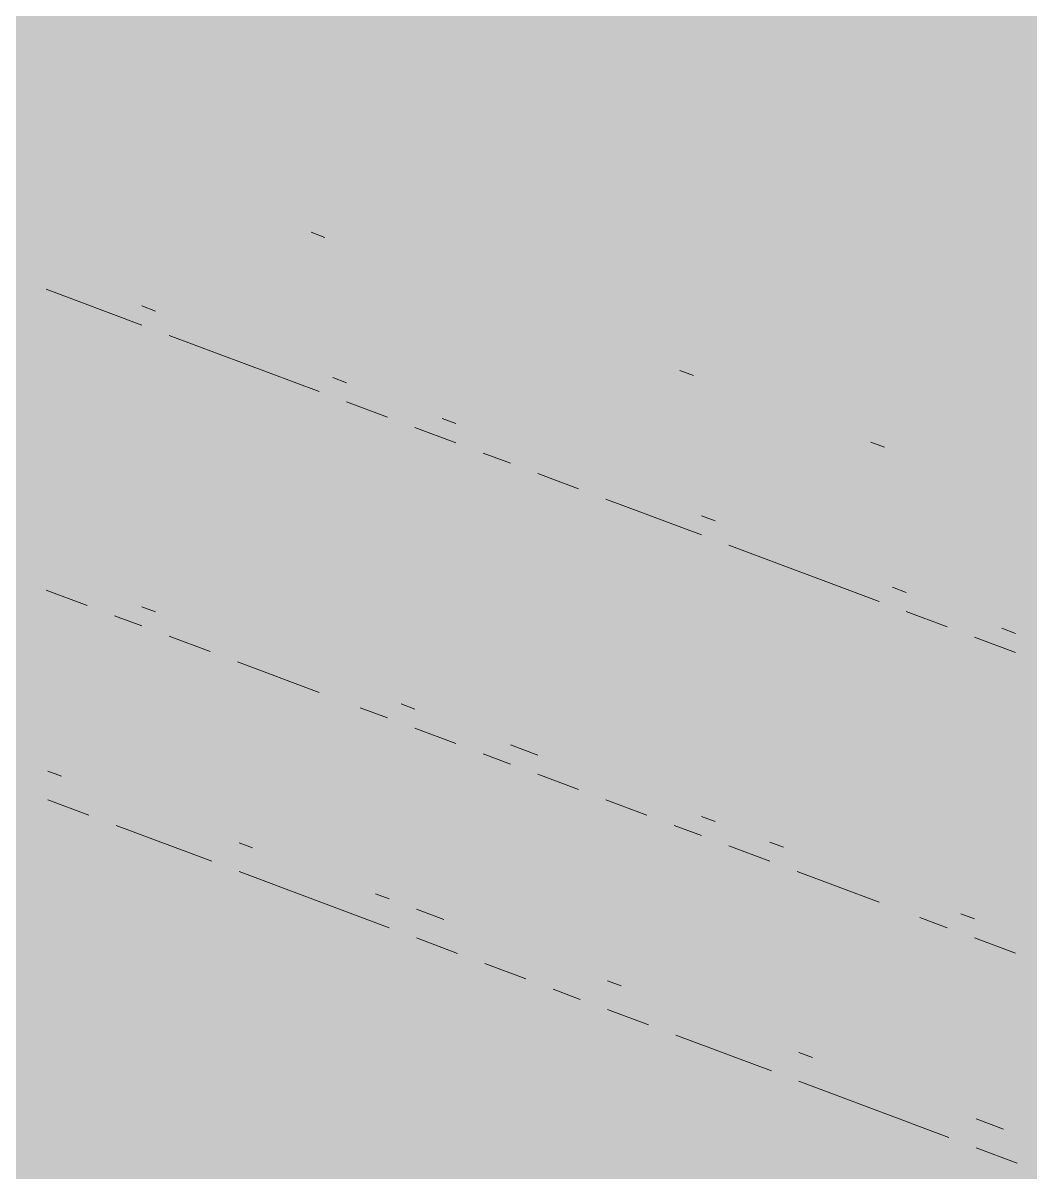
# Paper-space layout '03 3D Building and Roof' of a CAD drawing. Header units: millimetres. Extents: x 5 to 415, y 5 to 292.
# Drawn here: x 193.81 to 198.4, y 101.19 to 106.43 of the extents above; entities that cross this region are included whole.
import ezdxf

# ---------------------------------------------------------------- set-up
doc = ezdxf.new("R2010")
doc.units = ezdxf.units.MM
doc.layers.add('EXISTING', color=7, linetype='Continuous')
doc.layers.add('IMAGES', color=7, linetype='Continuous')

# ---------------------------------------------------------------- blocks, each defined once
blk = doc.blocks.new('SHEET_03')
at = {"layer": 'EXISTING', "color": 250, "lineweight": 9}
for p, q in [((195.1863, 105.4495), (195.1241, 105.4728)), ((194.3531, 105.0499), (193.9178, 105.213)), ((194.3531, 105.1373), (194.4152, 105.114)), ((195.1614, 104.7471), (194.4774, 105.0033)), ((196.8651, 104.8206), (196.8029, 104.8439)), ((195.2236, 104.8112), (195.2857, 104.7879)), ((195.4723, 104.6307), (195.2857, 104.7005)), ((195.7832, 104.5142), (195.5966, 104.5841)), ((195.721, 104.6249), (195.7832, 104.6016)), ((197.7356, 104.4945), (197.6734, 104.5178)), ((196.0319, 104.421), (195.9075, 104.4676)), ((196.3428, 104.3046), (196.1562, 104.3744)), ((196.9024, 104.0949), (196.4671, 104.258)), ((196.9024, 104.1823), (196.9645, 104.1591)), ((197.7107, 103.7921), (197.0267, 104.0484)), ((197.7728, 103.8563), (197.835, 103.833)), ((194.1044, 103.7737), (193.9178, 103.8436)), ((194.3531, 103.768), (194.4152, 103.7447)), ((198.0216, 103.6757), (197.835, 103.7456)), ((194.3531, 103.6806), (194.2287, 103.7271)), ((198.2703, 103.6699), (198.3324, 103.6466)), ((194.664, 103.5641), (194.4774, 103.634)), ((198.3324, 103.5592), (198.1459, 103.6291)), ((195.1614, 103.3778), (194.7883, 103.5175)), ((195.5344, 103.3254), (195.5966, 103.3021)), ((195.4723, 103.2613), (195.3479, 103.3079)), ((195.7832, 103.1448), (195.5966, 103.2147)), ((196.0319, 103.1391), (196.1562, 103.0925)), ((196.0319, 103.0517), (195.9075, 103.0983)), ((193.9254, 103.0197), (193.9876, 102.9964)), ((196.3428, 102.9352), (196.1562, 103.0051)), ((194.1119, 102.8187), (193.9254, 102.8886)), ((196.6536, 102.8188), (196.4671, 102.8886)), ((196.9024, 102.813), (196.9645, 102.7897)), ((194.6715, 102.6091), (194.2363, 102.7721)), ((196.9024, 102.7256), (196.778, 102.7722)), ((197.2132, 102.6965), (197.2754, 102.6732)), ((194.7959, 102.6936), (194.8581, 102.6703)), ((197.2132, 102.6091), (197.0267, 102.679)), ((195.4798, 102.3063), (194.7959, 102.5625)), ((197.7107, 102.4228), (197.3376, 102.5625)), ((195.4177, 102.4607), (195.4798, 102.4374)), ((195.6042, 102.3908), (195.7285, 102.3442)), ((198.0216, 102.3063), (197.8972, 102.3529)), ((198.0837, 102.3704), (198.1459, 102.3471)), ((195.7907, 102.1898), (195.6042, 102.2597)), ((198.3324, 102.1899), (198.1459, 102.2597)), ((196.1016, 102.0733), (195.9151, 102.1432)), ((196.3503, 101.9802), (196.226, 102.0268)), ((196.4747, 102.0647), (196.5369, 102.0414)), ((196.6612, 101.8637), (196.4747, 101.9336)), ((197.2208, 101.6541), (196.7856, 101.8171)), ((197.3452, 101.7386), (197.4073, 101.7153)), ((198.0291, 101.3513), (197.3452, 101.6075)), ((198.1535, 101.4358), (198.2778, 101.3892)), ((198.34, 101.2348), (198.1535, 101.3047))]:
    blk.add_line(p, q, dxfattribs=at)
at = {"layer": 'IMAGES', "color": 7}
for points in [[(193.5148, 106.3429), (198.6557, 106.3429), (193.5148, 106.5143), (198.6557, 106.5143)], [(193.5148, 106.1714), (194.0289, 106.1714), (193.5148, 106.3429), (194.0289, 106.3429)], [(194.0289, 106.1714), (199.1698, 106.1714), (194.0289, 106.3429), (199.1698, 106.3429)], [(193.6861, 106), (193.8575, 106), (193.6861, 106.1714), (193.8575, 106.1714)], [(193.8575, 106), (194.0289, 106), (193.8575, 106.1714), (194.0289, 106.1714)], [(194.0289, 106), (194.2002, 106), (194.0289, 106.1714), (194.2002, 106.1714)], [(194.2002, 106), (194.3716, 106), (194.2002, 106.1714), (194.3716, 106.1714)], [(194.3716, 106), (199.5125, 106), (194.3716, 106.1714), (199.5125, 106.1714)], [(193.6861, 105.8286), (193.8575, 105.8286), (193.6861, 106), (193.8575, 106)], [(193.8575, 105.8286), (194.0289, 105.8286), (193.8575, 106), (194.0289, 106)], [(194.0289, 105.8286), (194.2002, 105.8286), (194.0289, 106), (194.2002, 106)], [(194.2002, 105.8286), (194.3716, 105.8286), (194.2002, 106), (194.3716, 106)], [(194.3716, 105.8286), (194.543, 105.8286), (194.3716, 106), (194.543, 106)], [(194.543, 105.8286), (194.8857, 105.8286), (194.543, 106), (194.8857, 106)], [(194.8857, 105.8286), (200.0266, 105.8286), (194.8857, 106), (200.0266, 106)], [(193.6861, 105.6571), (194.0289, 105.6571), (193.6861, 105.8286), (194.0289, 105.8286)], [(194.0289, 105.6571), (194.2002, 105.6571), (194.0289, 105.8286), (194.2002, 105.8286)], [(194.2002, 105.6571), (194.3716, 105.6571), (194.2002, 105.8286), (194.3716, 105.8286)], [(194.3716, 105.6571), (194.7143, 105.6571), (194.3716, 105.8286), (194.7143, 105.8286)], [(194.7143, 105.6571), (194.8857, 105.6571), (194.7143, 105.8286), (194.8857, 105.8286)], [(194.8857, 105.6571), (195.2284, 105.6571), (194.8857, 105.8286), (195.2284, 105.8286)], [(195.2284, 105.6571), (200.5407, 105.6571), (195.2284, 105.8286), (200.5407, 105.8286)], [(193.5148, 105.4857), (194.2002, 105.4857), (193.5148, 105.6571), (194.2002, 105.6571)], [(194.2002, 105.4857), (194.543, 105.4857), (194.2002, 105.6571), (194.543, 105.6571)], [(194.543, 105.4857), (194.7143, 105.4857), (194.543, 105.6571), (194.7143, 105.6571)], [(194.7143, 105.4857), (194.8857, 105.4857), (194.7143, 105.6571), (194.8857, 105.6571)], [(194.8857, 105.4857), (195.0571, 105.4857), (194.8857, 105.6571), (195.0571, 105.6571)], [(195.0571, 105.4857), (195.3998, 105.4857), (195.0571, 105.6571), (195.3998, 105.6571)], [(195.3998, 105.4857), (195.5711, 105.4857), (195.3998, 105.6571), (195.5711, 105.6571)], [(195.5711, 105.4857), (195.7425, 105.4857), (195.5711, 105.6571), (195.7425, 105.6571)], [(195.7425, 105.4857), (200.8834, 105.4857), (195.7425, 105.6571), (200.8834, 105.6571)], [(193.6861, 105.3143), (194.3716, 105.3143), (193.6861, 105.4857), (194.3716, 105.4857)], [(194.3716, 105.1429), (194.543, 105.1429), (194.3716, 105.4857), (194.543, 105.4857)], [(194.543, 105.3143), (194.7143, 105.3143), (194.543, 105.4857), (194.7143, 105.4857)], [(194.7143, 105.3143), (194.8857, 105.3143), (194.7143, 105.4857), (194.8857, 105.4857)], [(194.8857, 105.3143), (195.0571, 105.3143), (194.8857, 105.4857), (195.0571, 105.4857)], [(195.0571, 105.3143), (195.2284, 105.3143), (195.0571, 105.4857), (195.2284, 105.4857)], [(195.2284, 105.3143), (195.3998, 105.3143), (195.2284, 105.4857), (195.3998, 105.4857)], [(195.3998, 105.3143), (195.5711, 105.3143), (195.3998, 105.4857), (195.5711, 105.4857)], [(195.5711, 104.9714), (195.7425, 104.9714), (195.5711, 105.4857), (195.7425, 105.4857)], [(195.7425, 105.3143), (196.2566, 105.3143), (195.7425, 105.4857), (196.2566, 105.4857)], [(196.2566, 105.3143), (201.3975, 105.3143), (196.2566, 105.4857), (201.3975, 105.4857)], [(193.5148, 105.1429), (194.0289, 105.1429), (193.5148, 105.3143), (194.0289, 105.3143)], [(194.0289, 105.1429), (194.2002, 105.1429), (194.0289, 105.3143), (194.2002, 105.3143)], [(194.2002, 105.1429), (194.3716, 105.1429), (194.2002, 105.3143), (194.3716, 105.3143)], [(194.543, 105.1429), (194.7143, 105.1429), (194.543, 105.3143), (194.7143, 105.3143)], [(194.7143, 105.1429), (195.0571, 105.1429), (194.7143, 105.3143), (195.0571, 105.3143)], [(195.0571, 105.1429), (195.3998, 105.1429), (195.0571, 105.3143), (195.3998, 105.3143)], [(195.3998, 105.1429), (195.5711, 105.1429), (195.3998, 105.3143), (195.5711, 105.3143)], [(195.7425, 105.1429), (195.9139, 105.1429), (195.7425, 105.3143), (195.9139, 105.3143)], [(195.9139, 105.1429), (196.0852, 105.1429), (195.9139, 105.3143), (196.0852, 105.3143)], [(196.0852, 105.1429), (196.2566, 105.1429), (196.0852, 105.3143), (196.2566, 105.3143)], [(196.2566, 105.1429), (196.428, 105.1429), (196.2566, 105.3143), (196.428, 105.3143)], [(196.428, 105.1429), (196.5993, 105.1429), (196.428, 105.3143), (196.5993, 105.3143)], [(196.5993, 105.1429), (196.7707, 105.1429), (196.5993, 105.3143), (196.7707, 105.3143)], [(196.7707, 105.1429), (201.9116, 105.1429), (196.7707, 105.3143), (201.9116, 105.3143)], [(193.6861, 104.9714), (193.8575, 104.9714), (193.6861, 105.1429), (193.8575, 105.1429)], [(193.8575, 104.9714), (194.0289, 104.9714), (193.8575, 105.1429), (194.0289, 105.1429)], [(194.0289, 104.9714), (194.2002, 104.9714), (194.0289, 105.1429), (194.2002, 105.1429)], [(194.2002, 104.9714), (194.3716, 104.9714), (194.2002, 105.1429), (194.3716, 105.1429)], [(194.3716, 104.9714), (194.7143, 104.9714), (194.3716, 105.1429), (194.7143, 105.1429)], [(194.7143, 104.9714), (194.8857, 104.9714), (194.7143, 105.1429), (194.8857, 105.1429)], [(194.8857, 104.9714), (195.0571, 104.9714), (194.8857, 105.1429), (195.0571, 105.1429)], [(195.0571, 104.9714), (195.5711, 104.9714), (195.0571, 105.1429), (195.5711, 105.1429)], [(195.7425, 104.9714), (195.9139, 104.9714), (195.7425, 105.1429), (195.9139, 105.1429)], [(195.9139, 104.9714), (196.0852, 104.9714), (195.9139, 105.1429), (196.0852, 105.1429)], [(196.0852, 104.9714), (196.2566, 104.9714), (196.0852, 105.1429), (196.2566, 105.1429)], [(196.2566, 104.9714), (196.428, 104.9714), (196.2566, 105.1429), (196.428, 105.1429)], [(196.428, 104.9714), (196.7707, 104.9714), (196.428, 105.1429), (196.7707, 105.1429)], [(196.7707, 104.9714), (197.1134, 104.9714), (196.7707, 105.1429), (197.1134, 105.1429)], [(197.1134, 104.9714), (202.2543, 104.9714), (197.1134, 105.1429), (202.2543, 105.1429)], [(192.4866, 104.8), (193.8575, 104.8), (192.4866, 104.9714), (193.8575, 104.9714)], [(193.8575, 104.8), (194.2002, 104.8), (193.8575, 104.9714), (194.2002, 104.9714)], [(194.2002, 104.8), (194.3716, 104.8), (194.2002, 104.9714), (194.3716, 104.9714)], [(194.3716, 104.8), (194.543, 104.8), (194.3716, 104.9714), (194.543, 104.9714)], [(194.543, 104.8), (194.7143, 104.8), (194.543, 104.9714), (194.7143, 104.9714)], [(194.7143, 104.8), (195.0571, 104.8), (194.7143, 104.9714), (195.0571, 104.9714)], [(195.0571, 104.8), (195.2284, 104.8), (195.0571, 104.9714), (195.2284, 104.9714)], [(195.2284, 104.8), (195.3998, 104.8), (195.2284, 104.9714), (195.3998, 104.9714)], [(195.3998, 104.8), (196.2566, 104.8), (195.3998, 104.9714), (196.2566, 104.9714)], [(196.2566, 104.8), (196.428, 104.8), (196.2566, 104.9714), (196.428, 104.9714)], [(196.428, 104.8), (196.5993, 104.8), (196.428, 104.9714), (196.5993, 104.9714)], [(196.5993, 104.8), (196.7707, 104.8), (196.5993, 104.9714), (196.7707, 104.9714)], [(196.7707, 104.6286), (196.942, 104.6286), (196.7707, 104.9714), (196.942, 104.9714)], [(196.942, 104.6286), (197.1134, 104.6286), (196.942, 104.9714), (197.1134, 104.9714)], [(197.1134, 104.8), (197.2848, 104.8), (197.1134, 104.9714), (197.2848, 104.9714)], [(197.2848, 104.8), (202.7684, 104.8), (197.2848, 104.9714), (202.7684, 104.9714)], [(192.8293, 104.6286), (194.2002, 104.6286), (192.8293, 104.8), (194.2002, 104.8)], [(194.2002, 104.6286), (194.543, 104.6286), (194.2002, 104.8), (194.543, 104.8)], [(194.543, 104.6286), (194.7143, 104.6286), (194.543, 104.8), (194.7143, 104.8)], [(194.7143, 104.6286), (194.8857, 104.6286), (194.7143, 104.8), (194.8857, 104.8)], [(194.8857, 104.6286), (195.0571, 104.6286), (194.8857, 104.8), (195.0571, 104.8)], [(195.0571, 104.6286), (195.2284, 104.6286), (195.0571, 104.8), (195.2284, 104.8)], [(195.2284, 104.6286), (195.3998, 104.6286), (195.2284, 104.8), (195.3998, 104.8)], [(195.3998, 104.6286), (195.5711, 104.6286), (195.3998, 104.8), (195.5711, 104.8)], [(195.5711, 104.6286), (195.9139, 104.6286), (195.5711, 104.8), (195.9139, 104.8)], [(195.9139, 104.6286), (196.0852, 104.6286), (195.9139, 104.8), (196.0852, 104.8)], [(196.0852, 104.6286), (196.5993, 104.6286), (196.0852, 104.8), (196.5993, 104.8)], [(196.5993, 104.6286), (196.7707, 104.6286), (196.5993, 104.8), (196.7707, 104.8)], [(197.1134, 104.6286), (197.2848, 104.6286), (197.1134, 104.8), (197.2848, 104.8)], [(197.2848, 104.6286), (197.4561, 104.6286), (197.2848, 104.8), (197.4561, 104.8)], [(197.4561, 104.4571), (197.6275, 104.4571), (197.4561, 104.8), (197.6275, 104.8)], [(197.6275, 104.6286), (197.7989, 104.6286), (197.6275, 104.8), (197.7989, 104.8)], [(197.7989, 104.6286), (197.9702, 104.6286), (197.7989, 104.8), (197.9702, 104.8)], [(197.9702, 104.6286), (203.1111, 104.6286), (197.9702, 104.8), (203.1111, 104.8)], [(193.3434, 104.4571), (194.7143, 104.4571), (193.3434, 104.6286), (194.7143, 104.6286)], [(194.7143, 104.4571), (195.0571, 104.4571), (194.7143, 104.6286), (195.0571, 104.6286)], [(195.0571, 104.4571), (195.2284, 104.4571), (195.0571, 104.6286), (195.2284, 104.6286)], [(195.2284, 104.4571), (195.5711, 104.4571), (195.2284, 104.6286), (195.5711, 104.6286)], [(195.5711, 104.4571), (195.9139, 104.4571), (195.5711, 104.6286), (195.9139, 104.6286)], [(195.9139, 104.4571), (196.0852, 104.4571), (195.9139, 104.6286), (196.0852, 104.6286)], [(196.0852, 104.4571), (196.2566, 104.4571), (196.0852, 104.6286), (196.2566, 104.6286)], [(196.2566, 104.4571), (196.428, 104.4571), (196.2566, 104.6286), (196.428, 104.6286)], [(196.428, 104.4571), (196.5993, 104.4571), (196.428, 104.6286), (196.5993, 104.6286)], [(196.5993, 104.4571), (196.7707, 104.4571), (196.5993, 104.6286), (196.7707, 104.6286)], [(196.7707, 104.4571), (196.942, 104.4571), (196.7707, 104.6286), (196.942, 104.6286)], [(196.942, 104.4571), (197.4561, 104.4571), (196.942, 104.6286), (197.4561, 104.6286)], [(197.6275, 104.4571), (197.7989, 104.4571), (197.6275, 104.6286), (197.7989, 104.6286)], [(197.7989, 104.2857), (197.9702, 104.2857), (197.7989, 104.6286), (197.9702, 104.6286)], [(197.9702, 104.4571), (198.1416, 104.4571), (197.9702, 104.6286), (198.1416, 104.6286)], [(198.1416, 104.4571), (198.313, 104.4571), (198.1416, 104.6286), (198.313, 104.6286)], [(198.313, 104.4571), (198.4843, 104.4571), (198.313, 104.6286), (198.4843, 104.6286)], [(193.6861, 104.2857), (193.8575, 104.2857), (193.6861, 104.4571), (193.8575, 104.4571)], [(193.8575, 104.2857), (195.2284, 104.2857), (193.8575, 104.4571), (195.2284, 104.4571)], [(195.2284, 104.2857), (195.5711, 104.2857), (195.2284, 104.4571), (195.5711, 104.4571)], [(195.5711, 104.2857), (195.7425, 104.2857), (195.5711, 104.4571), (195.7425, 104.4571)], [(195.7425, 104.2857), (195.9139, 104.2857), (195.7425, 104.4571), (195.9139, 104.4571)], [(195.9139, 104.2857), (196.0852, 104.2857), (195.9139, 104.4571), (196.0852, 104.4571)], [(196.0852, 104.2857), (196.2566, 104.2857), (196.0852, 104.4571), (196.2566, 104.4571)], [(196.2566, 104.2857), (196.428, 104.2857), (196.2566, 104.4571), (196.428, 104.4571)], [(196.428, 104.2857), (196.5993, 104.2857), (196.428, 104.4571), (196.5993, 104.4571)], [(196.5993, 104.2857), (196.942, 104.2857), (196.5993, 104.4571), (196.942, 104.4571)], [(196.942, 104.2857), (197.1134, 104.2857), (196.942, 104.4571), (197.1134, 104.4571)], [(197.1134, 104.2857), (197.6275, 104.2857), (197.1134, 104.4571), (197.6275, 104.4571)], [(197.6275, 104.2857), (197.7989, 104.2857), (197.6275, 104.4571), (197.7989, 104.4571)], [(197.9702, 104.2857), (198.1416, 104.2857), (197.9702, 104.4571), (198.1416, 104.4571)], [(198.1416, 104.2857), (198.313, 104.2857), (198.1416, 104.4571), (198.313, 104.4571)], [(198.313, 104.2857), (198.4843, 104.2857), (198.313, 104.4571), (198.4843, 104.4571)], [(193.6861, 104.1143), (193.8575, 104.1143), (193.6861, 104.2857), (193.8575, 104.2857)], [(193.8575, 104.1143), (194.2002, 104.1143), (193.8575, 104.2857), (194.2002, 104.2857)], [(194.2002, 104.1143), (195.5711, 104.1143), (194.2002, 104.2857), (195.5711, 104.2857)], [(195.5711, 104.1143), (195.9139, 104.1143), (195.5711, 104.2857), (195.9139, 104.2857)], [(195.9139, 104.1143), (196.0852, 104.1143), (195.9139, 104.2857), (196.0852, 104.2857)], [(196.0852, 104.1143), (196.2566, 104.1143), (196.0852, 104.2857), (196.2566, 104.2857)], [(196.2566, 104.1143), (196.428, 104.1143), (196.2566, 104.2857), (196.428, 104.2857)], [(196.428, 104.1143), (196.5993, 104.1143), (196.428, 104.2857), (196.5993, 104.2857)], [(196.5993, 104.1143), (196.942, 104.1143), (196.5993, 104.2857), (196.942, 104.2857)], [(196.942, 104.1143), (197.1134, 104.1143), (196.942, 104.2857), (197.1134, 104.2857)], [(197.1134, 104.1143), (197.2848, 104.1143), (197.1134, 104.2857), (197.2848, 104.2857)], [(197.2848, 104.1143), (197.6275, 104.1143), (197.2848, 104.2857), (197.6275, 104.2857)], [(197.6275, 104.1143), (197.7989, 104.1143), (197.6275, 104.2857), (197.7989, 104.2857)], [(197.7989, 104.1143), (198.313, 104.1143), (197.7989, 104.2857), (198.313, 104.2857)], [(198.313, 104.1143), (198.4843, 104.1143), (198.313, 104.2857), (198.4843, 104.2857)], [(193.6861, 103.9429), (194.2002, 103.9429), (193.6861, 104.1143), (194.2002, 104.1143)], [(194.2002, 103.9429), (194.3716, 103.9429), (194.2002, 104.1143), (194.3716, 104.1143)], [(194.3716, 103.9429), (194.543, 103.9429), (194.3716, 104.1143), (194.543, 104.1143)], [(194.543, 103.9429), (194.7143, 103.9429), (194.543, 104.1143), (194.7143, 104.1143)], [(194.7143, 103.9429), (196.0852, 103.9429), (194.7143, 104.1143), (196.0852, 104.1143)], [(196.0852, 103.9429), (196.428, 103.9429), (196.0852, 104.1143), (196.428, 104.1143)], [(196.428, 103.9429), (196.5993, 103.9429), (196.428, 104.1143), (196.5993, 104.1143)], [(196.5993, 103.9429), (196.7707, 103.9429), (196.5993, 104.1143), (196.7707, 104.1143)], [(196.7707, 103.9429), (197.1134, 103.9429), (196.7707, 104.1143), (197.1134, 104.1143)], [(197.1134, 103.9429), (197.2848, 103.9429), (197.1134, 104.1143), (197.2848, 104.1143)], [(197.2848, 103.9429), (197.4561, 103.9429), (197.2848, 104.1143), (197.4561, 104.1143)], [(197.4561, 103.9429), (197.9702, 103.9429), (197.4561, 104.1143), (197.9702, 104.1143)], [(197.9702, 103.9429), (198.313, 103.9429), (197.9702, 104.1143), (198.313, 104.1143)], [(198.313, 103.9429), (198.4843, 103.9429), (198.313, 104.1143), (198.4843, 104.1143)], [(193.6861, 103.7714), (194.0289, 103.7714), (193.6861, 103.9429), (194.0289, 103.9429)], [(194.0289, 103.7714), (194.2002, 103.7714), (194.0289, 103.9429), (194.2002, 103.9429)], [(194.2002, 103.7714), (194.3716, 103.7714), (194.2002, 103.9429), (194.3716, 103.9429)], [(194.3716, 103.7714), (194.543, 103.7714), (194.3716, 103.9429), (194.543, 103.9429)], [(194.543, 103.7714), (194.7143, 103.7714), (194.543, 103.9429), (194.7143, 103.9429)], [(194.7143, 103.7714), (195.0571, 103.7714), (194.7143, 103.9429), (195.0571, 103.9429)], [(195.0571, 103.7714), (196.428, 103.7714), (195.0571, 103.9429), (196.428, 103.9429)], [(196.428, 103.7714), (196.7707, 103.7714), (196.428, 103.9429), (196.7707, 103.9429)], [(196.7707, 103.7714), (196.942, 103.7714), (196.7707, 103.9429), (196.942, 103.9429)], [(196.942, 103.7714), (197.1134, 103.7714), (196.942, 103.9429), (197.1134, 103.9429)], [(197.1134, 103.7714), (197.2848, 103.7714), (197.1134, 103.9429), (197.2848, 103.9429)], [(197.2848, 103.7714), (197.6275, 103.7714), (197.2848, 103.9429), (197.6275, 103.9429)], [(197.6275, 103.7714), (197.9702, 103.7714), (197.6275, 103.9429), (197.9702, 103.9429)], [(197.9702, 103.7714), (198.1416, 103.7714), (197.9702, 103.9429), (198.1416, 103.9429)], [(198.1416, 103.7714), (198.313, 103.7714), (198.1416, 103.9429), (198.313, 103.9429)], [(198.313, 103.7714), (198.4843, 103.7714), (198.313, 103.9429), (198.4843, 103.9429)], [(193.6861, 103.6), (193.8575, 103.6), (193.6861, 103.7714), (193.8575, 103.7714)], [(193.8575, 103.6), (194.2002, 103.6), (193.8575, 103.7714), (194.2002, 103.7714)], [(194.2002, 103.6), (194.3716, 103.6), (194.2002, 103.7714), (194.3716, 103.7714)], [(194.3716, 103.6), (194.7143, 103.6), (194.3716, 103.7714), (194.7143, 103.7714)], [(194.7143, 103.6), (194.8857, 103.6), (194.7143, 103.7714), (194.8857, 103.7714)], [(194.8857, 103.6), (195.5711, 103.6), (194.8857, 103.7714), (195.5711, 103.7714)], [(195.5711, 103.6), (196.942, 103.6), (195.5711, 103.7714), (196.942, 103.7714)], [(196.942, 103.6), (197.1134, 103.6), (196.942, 103.7714), (197.1134, 103.7714)], [(197.1134, 103.6), (197.2848, 103.6), (197.1134, 103.7714), (197.2848, 103.7714)], [(197.2848, 103.6), (197.4561, 103.6), (197.2848, 103.7714), (197.4561, 103.7714)], [(197.4561, 103.6), (197.6275, 103.6), (197.4561, 103.7714), (197.6275, 103.7714)], [(197.6275, 103.6), (197.7989, 103.6), (197.6275, 103.7714), (197.7989, 103.7714)], [(197.7989, 103.6), (197.9702, 103.6), (197.7989, 103.7714), (197.9702, 103.7714)], [(197.9702, 103.6), (198.313, 103.6), (197.9702, 103.7714), (198.313, 103.7714)], [(198.313, 103.6), (198.4843, 103.6), (198.313, 103.7714), (198.4843, 103.7714)], [(193.6861, 103.2571), (193.8575, 103.2571), (193.6861, 103.6), (193.8575, 103.6)], [(193.8575, 103.4286), (194.2002, 103.4286), (193.8575, 103.6), (194.2002, 103.6)], [(194.2002, 103.4286), (194.3716, 103.4286), (194.2002, 103.6), (194.3716, 103.6)], [(194.3716, 103.4286), (194.543, 103.4286), (194.3716, 103.6), (194.543, 103.6)], [(194.543, 103.4286), (194.7143, 103.4286), (194.543, 103.6), (194.7143, 103.6)], [(194.7143, 103.4286), (194.8857, 103.4286), (194.7143, 103.6), (194.8857, 103.6)], [(194.8857, 103.4286), (195.0571, 103.4286), (194.8857, 103.6), (195.0571, 103.6)], [(195.0571, 103.4286), (195.2284, 103.4286), (195.0571, 103.6), (195.2284, 103.6)], [(195.2284, 103.4286), (195.3998, 103.4286), (195.2284, 103.6), (195.3998, 103.6)], [(195.3998, 103.4286), (195.5711, 103.4286), (195.3998, 103.6), (195.5711, 103.6)], [(195.5711, 103.4286), (195.7425, 103.4286), (195.5711, 103.6), (195.7425, 103.6)], [(195.7425, 103.2571), (195.9139, 103.2571), (195.7425, 103.6), (195.9139, 103.6)], [(195.9139, 103.4286), (196.0852, 103.4286), (195.9139, 103.6), (196.0852, 103.6)], [(196.0852, 103.4286), (197.4561, 103.4286), (196.0852, 103.6), (197.4561, 103.6)], [(197.4561, 103.4286), (197.6275, 103.4286), (197.4561, 103.6), (197.6275, 103.6)], [(197.6275, 103.4286), (197.7989, 103.4286), (197.6275, 103.6), (197.7989, 103.6)], [(197.7989, 103.4286), (197.9702, 103.4286), (197.7989, 103.6), (197.9702, 103.6)], [(197.9702, 103.4286), (198.1416, 103.4286), (197.9702, 103.6), (198.1416, 103.6)], [(198.1416, 103.4286), (198.313, 103.4286), (198.1416, 103.6), (198.313, 103.6)], [(198.313, 103.4286), (198.6557, 103.4286), (198.313, 103.6), (198.6557, 103.6)], [(193.8575, 103.2571), (194.0289, 103.2571), (193.8575, 103.4286), (194.0289, 103.4286)], [(194.0289, 103.2571), (194.2002, 103.2571), (194.0289, 103.4286), (194.2002, 103.4286)], [(194.2002, 103.2571), (194.3716, 103.2571), (194.2002, 103.4286), (194.3716, 103.4286)], [(194.3716, 103.2571), (194.7143, 103.2571), (194.3716, 103.4286), (194.7143, 103.4286)], [(194.7143, 103.2571), (194.8857, 103.2571), (194.7143, 103.4286), (194.8857, 103.4286)], [(194.8857, 103.2571), (195.0571, 103.2571), (194.8857, 103.4286), (195.0571, 103.4286)], [(195.0571, 103.2571), (195.3998, 103.2571), (195.0571, 103.4286), (195.3998, 103.4286)], [(195.3998, 103.2571), (195.7425, 103.2571), (195.3998, 103.4286), (195.7425, 103.4286)], [(195.9139, 103.2571), (196.2566, 103.2571), (195.9139, 103.4286), (196.2566, 103.4286)], [(196.2566, 103.2571), (196.428, 103.2571), (196.2566, 103.4286), (196.428, 103.4286)], [(196.428, 103.2571), (197.7989, 103.2571), (196.428, 103.4286), (197.7989, 103.4286)], [(197.7989, 103.2571), (198.1416, 103.2571), (197.7989, 103.4286), (198.1416, 103.4286)], [(198.1416, 103.2571), (198.313, 103.2571), (198.1416, 103.4286), (198.313, 103.4286)], [(198.313, 103.2571), (198.4843, 103.2571), (198.313, 103.4286), (198.4843, 103.4286)], [(193.6861, 103.0857), (193.8575, 103.0857), (193.6861, 103.2571), (193.8575, 103.2571)], [(193.8575, 103.0857), (194.2002, 103.0857), (193.8575, 103.2571), (194.2002, 103.2571)], [(194.2002, 103.0857), (194.543, 103.0857), (194.2002, 103.2571), (194.543, 103.2571)], [(194.543, 103.0857), (194.7143, 103.0857), (194.543, 103.2571), (194.7143, 103.2571)], [(194.7143, 103.0857), (194.8857, 103.0857), (194.7143, 103.2571), (194.8857, 103.2571)], [(194.8857, 103.0857), (195.0571, 103.0857), (194.8857, 103.2571), (195.0571, 103.2571)], [(195.0571, 103.0857), (195.2284, 103.0857), (195.0571, 103.2571), (195.2284, 103.2571)], [(195.2284, 103.0857), (195.3998, 103.0857), (195.2284, 103.2571), (195.3998, 103.2571)], [(195.3998, 103.0857), (195.5711, 103.0857), (195.3998, 103.2571), (195.5711, 103.2571)], [(195.5711, 103.0857), (195.7425, 103.0857), (195.5711, 103.2571), (195.7425, 103.2571)], [(195.7425, 103.0857), (195.9139, 103.0857), (195.7425, 103.2571), (195.9139, 103.2571)], [(195.9139, 103.0857), (196.0852, 103.0857), (195.9139, 103.2571), (196.0852, 103.2571)], [(196.0852, 103.0857), (196.2566, 103.0857), (196.0852, 103.2571), (196.2566, 103.2571)], [(196.2566, 103.0857), (196.428, 103.0857), (196.2566, 103.2571), (196.428, 103.2571)], [(196.428, 103.0857), (196.5993, 103.0857), (196.428, 103.2571), (196.5993, 103.2571)], [(196.5993, 103.0857), (196.942, 103.0857), (196.5993, 103.2571), (196.942, 103.2571)], [(196.942, 103.0857), (198.313, 103.0857), (196.942, 103.2571), (198.313, 103.2571)], [(198.313, 103.0857), (198.4843, 103.0857), (198.313, 103.2571), (198.4843, 103.2571)], [(193.6861, 102.9143), (193.8575, 102.9143), (193.6861, 103.0857), (193.8575, 103.0857)], [(193.8575, 102.9143), (194.0289, 102.9143), (193.8575, 103.0857), (194.0289, 103.0857)], [(194.0289, 102.9143), (194.2002, 102.9143), (194.0289, 103.0857), (194.2002, 103.0857)], [(194.2002, 102.9143), (194.3716, 102.9143), (194.2002, 103.0857), (194.3716, 103.0857)], [(194.3716, 102.9143), (194.543, 102.9143), (194.3716, 103.0857), (194.543, 103.0857)], [(194.543, 102.9143), (195.0571, 102.9143), (194.543, 103.0857), (195.0571, 103.0857)], [(195.0571, 102.9143), (195.2284, 102.9143), (195.0571, 103.0857), (195.2284, 103.0857)], [(195.2284, 102.9143), (195.3998, 102.9143), (195.2284, 103.0857), (195.3998, 103.0857)], [(195.3998, 102.9143), (195.5711, 102.9143), (195.3998, 103.0857), (195.5711, 103.0857)], [(195.5711, 102.9143), (195.7425, 102.9143), (195.5711, 103.0857), (195.7425, 103.0857)], [(195.7425, 102.9143), (195.9139, 102.9143), (195.7425, 103.0857), (195.9139, 103.0857)], [(195.9139, 102.9143), (196.0852, 102.9143), (195.9139, 103.0857), (196.0852, 103.0857)], [(196.0852, 102.9143), (196.2566, 102.9143), (196.0852, 103.0857), (196.2566, 103.0857)], [(196.2566, 102.9143), (196.428, 102.9143), (196.2566, 103.0857), (196.428, 103.0857)], [(196.428, 102.9143), (196.7707, 102.9143), (196.428, 103.0857), (196.7707, 103.0857)], [(196.7707, 102.9143), (196.942, 102.9143), (196.7707, 103.0857), (196.942, 103.0857)], [(196.942, 102.9143), (197.2848, 102.9143), (196.942, 103.0857), (197.2848, 103.0857)], [(197.2848, 102.9143), (197.4561, 102.9143), (197.2848, 103.0857), (197.4561, 103.0857)], [(197.4561, 102.9143), (197.6275, 102.9143), (197.4561, 103.0857), (197.6275, 103.0857)], [(197.6275, 102.9143), (197.9702, 102.9143), (197.6275, 103.0857), (197.9702, 103.0857)], [(197.9702, 102.9143), (198.827, 102.9143), (197.9702, 103.0857), (198.827, 103.0857)], [(193.6861, 102.7429), (193.8575, 102.7429), (193.6861, 102.9143), (193.8575, 102.9143)], [(193.8575, 102.7429), (194.0289, 102.7429), (193.8575, 102.9143), (194.0289, 102.9143)], [(194.0289, 102.5714), (194.2002, 102.5714), (194.0289, 102.9143), (194.2002, 102.9143)], [(194.2002, 102.7429), (194.3716, 102.7429), (194.2002, 102.9143), (194.3716, 102.9143)], [(194.3716, 102.7429), (195.3998, 102.7429), (194.3716, 102.9143), (195.3998, 102.9143)], [(195.3998, 102.7429), (195.5711, 102.7429), (195.3998, 102.9143), (195.5711, 102.9143)], [(195.5711, 102.7429), (195.7425, 102.7429), (195.5711, 102.9143), (195.7425, 102.9143)], [(195.7425, 102.7429), (196.0852, 102.7429), (195.7425, 102.9143), (196.0852, 102.9143)], [(196.0852, 102.7429), (196.2566, 102.7429), (196.0852, 102.9143), (196.2566, 102.9143)], [(196.2566, 102.7429), (196.428, 102.7429), (196.2566, 102.9143), (196.428, 102.9143)], [(196.428, 102.7429), (196.7707, 102.7429), (196.428, 102.9143), (196.7707, 102.9143)], [(196.7707, 102.7429), (196.942, 102.7429), (196.7707, 102.9143), (196.942, 102.9143)], [(196.942, 102.7429), (197.1134, 102.7429), (196.942, 102.9143), (197.1134, 102.9143)], [(197.1134, 102.7429), (197.2848, 102.7429), (197.1134, 102.9143), (197.2848, 102.9143)], [(197.2848, 102.7429), (197.4561, 102.7429), (197.2848, 102.9143), (197.4561, 102.9143)], [(197.4561, 102.7429), (197.6275, 102.7429), (197.4561, 102.9143), (197.6275, 102.9143)], [(197.6275, 102.7429), (197.7989, 102.7429), (197.6275, 102.9143), (197.7989, 102.9143)], [(197.7989, 102.7429), (197.9702, 102.7429), (197.7989, 102.9143), (197.9702, 102.9143)], [(197.9702, 102.7429), (198.1416, 102.7429), (197.9702, 102.9143), (198.1416, 102.9143)], [(198.1416, 102.7429), (199.1698, 102.7429), (198.1416, 102.9143), (199.1698, 102.9143)], [(193.6861, 102.5714), (193.8575, 102.5714), (193.6861, 102.7429), (193.8575, 102.7429)], [(193.8575, 102.5714), (194.0289, 102.5714), (193.8575, 102.7429), (194.0289, 102.7429)], [(194.2002, 102.5714), (194.7143, 102.5714), (194.2002, 102.7429), (194.7143, 102.7429)], [(194.7143, 102.5714), (194.8857, 102.5714), (194.7143, 102.7429), (194.8857, 102.7429)], [(194.8857, 102.5714), (195.0571, 102.5714), (194.8857, 102.7429), (195.0571, 102.7429)], [(195.0571, 102.5714), (195.2284, 102.5714), (195.0571, 102.7429), (195.2284, 102.7429)], [(195.2284, 102.5714), (195.3998, 102.5714), (195.2284, 102.7429), (195.3998, 102.7429)], [(195.3998, 102.5714), (196.0852, 102.5714), (195.3998, 102.7429), (196.0852, 102.7429)], [(196.0852, 102.5714), (196.2566, 102.5714), (196.0852, 102.7429), (196.2566, 102.7429)], [(196.2566, 102.5714), (196.428, 102.5714), (196.2566, 102.7429), (196.428, 102.7429)], [(196.428, 102.5714), (196.5993, 102.5714), (196.428, 102.7429), (196.5993, 102.7429)], [(196.5993, 102.5714), (196.7707, 102.5714), (196.5993, 102.7429), (196.7707, 102.7429)], [(196.7707, 102.5714), (197.1134, 102.5714), (196.7707, 102.7429), (197.1134, 102.7429)], [(197.1134, 102.5714), (197.2848, 102.5714), (197.1134, 102.7429), (197.2848, 102.7429)], [(197.2848, 102.4), (197.4561, 102.4), (197.2848, 102.7429), (197.4561, 102.7429)], [(197.4561, 102.5714), (197.6275, 102.5714), (197.4561, 102.7429), (197.6275, 102.7429)], [(197.6275, 102.5714), (197.9702, 102.5714), (197.6275, 102.7429), (197.9702, 102.7429)], [(197.9702, 102.5714), (198.1416, 102.5714), (197.9702, 102.7429), (198.1416, 102.7429)], [(198.1416, 102.5714), (199.6839, 102.5714), (198.1416, 102.7429), (199.6839, 102.7429)], [(190.6016, 102.4), (194.2002, 102.4), (190.6016, 102.5714), (194.2002, 102.5714)], [(194.2002, 102.4), (194.543, 102.4), (194.2002, 102.5714), (194.543, 102.5714)], [(194.543, 102.4), (194.7143, 102.4), (194.543, 102.5714), (194.7143, 102.5714)], [(194.7143, 102.4), (195.0571, 102.4), (194.7143, 102.5714), (195.0571, 102.5714)], [(195.0571, 102.4), (195.2284, 102.4), (195.0571, 102.5714), (195.2284, 102.5714)], [(195.2284, 102.4), (195.3998, 102.4), (195.2284, 102.5714), (195.3998, 102.5714)], [(195.3998, 102.4), (195.5711, 102.4), (195.3998, 102.5714), (195.5711, 102.5714)], [(195.5711, 102.4), (195.7425, 102.4), (195.5711, 102.5714), (195.7425, 102.5714)], [(195.7425, 102.4), (196.428, 102.4), (195.7425, 102.5714), (196.428, 102.5714)], [(196.428, 102.4), (196.5993, 102.4), (196.428, 102.5714), (196.5993, 102.5714)], [(196.5993, 102.4), (196.7707, 102.4), (196.5993, 102.5714), (196.7707, 102.5714)], [(196.7707, 102.4), (197.1134, 102.4), (196.7707, 102.5714), (197.1134, 102.5714)], [(197.1134, 102.4), (197.2848, 102.4), (197.1134, 102.5714), (197.2848, 102.5714)], [(197.4561, 102.4), (197.6275, 102.4), (197.4561, 102.5714), (197.6275, 102.5714)], [(197.6275, 102.2286), (197.7989, 102.2286), (197.6275, 102.5714), (197.7989, 102.5714)], [(197.7989, 102.4), (197.9702, 102.4), (197.7989, 102.5714), (197.9702, 102.5714)], [(197.9702, 102.4), (198.1416, 102.4), (197.9702, 102.5714), (198.1416, 102.5714)], [(198.1416, 102.4), (198.313, 102.4), (198.1416, 102.5714), (198.313, 102.5714)], [(198.313, 102.4), (198.6557, 102.4), (198.313, 102.5714), (198.6557, 102.5714)], [(190.2589, 102.2286), (194.543, 102.2286), (190.2589, 102.4), (194.543, 102.4)], [(194.543, 102.2286), (194.7143, 102.2286), (194.543, 102.4), (194.7143, 102.4)], [(194.7143, 102.2286), (194.8857, 102.2286), (194.7143, 102.4), (194.8857, 102.4)], [(194.8857, 102.2286), (195.0571, 102.2286), (194.8857, 102.4), (195.0571, 102.4)], [(195.0571, 102.2286), (195.2284, 102.2286), (195.0571, 102.4), (195.2284, 102.4)], [(195.2284, 102.2286), (195.3998, 102.2286), (195.2284, 102.4), (195.3998, 102.4)], [(195.3998, 102.2286), (195.5711, 102.2286), (195.3998, 102.4), (195.5711, 102.4)], [(195.5711, 102.2286), (195.7425, 102.2286), (195.5711, 102.4), (195.7425, 102.4)], [(195.7425, 102.2286), (195.9139, 102.2286), (195.7425, 102.4), (195.9139, 102.4)], [(195.9139, 102.2286), (196.0852, 102.2286), (195.9139, 102.4), (196.0852, 102.4)], [(196.0852, 102.2286), (196.2566, 102.2286), (196.0852, 102.4), (196.2566, 102.4)], [(196.2566, 102.2286), (196.428, 102.2286), (196.2566, 102.4), (196.428, 102.4)], [(196.428, 102.2286), (196.5993, 102.2286), (196.428, 102.4), (196.5993, 102.4)], [(196.5993, 102.2286), (196.7707, 102.2286), (196.5993, 102.4), (196.7707, 102.4)], [(196.7707, 102.2286), (196.942, 102.2286), (196.7707, 102.4), (196.942, 102.4)], [(196.942, 102.2286), (197.1134, 102.2286), (196.942, 102.4), (197.1134, 102.4)], [(197.1134, 102.2286), (197.4561, 102.2286), (197.1134, 102.4), (197.4561, 102.4)], [(197.4561, 102.2286), (197.6275, 102.2286), (197.4561, 102.4), (197.6275, 102.4)], [(197.7989, 102.2286), (198.1416, 102.2286), (197.7989, 102.4), (198.1416, 102.4)], [(198.1416, 102.2286), (198.313, 102.2286), (198.1416, 102.4), (198.313, 102.4)], [(198.313, 102.2286), (198.4843, 102.2286), (198.313, 102.4), (198.4843, 102.4)], [(190.4302, 102.0571), (195.0571, 102.0571), (190.4302, 102.2286), (195.0571, 102.2286)], [(195.0571, 102.0571), (195.2284, 102.0571), (195.0571, 102.2286), (195.2284, 102.2286)], [(195.2284, 102.0571), (195.3998, 102.0571), (195.2284, 102.2286), (195.3998, 102.2286)], [(195.3998, 102.0571), (195.5711, 102.0571), (195.3998, 102.2286), (195.5711, 102.2286)], [(195.5711, 102.0571), (195.9139, 102.0571), (195.5711, 102.2286), (195.9139, 102.2286)], [(195.9139, 102.0571), (196.428, 102.0571), (195.9139, 102.2286), (196.428, 102.2286)], [(196.428, 102.0571), (196.5993, 102.0571), (196.428, 102.2286), (196.5993, 102.2286)], [(196.5993, 102.0571), (196.7707, 102.0571), (196.5993, 102.2286), (196.7707, 102.2286)], [(196.7707, 102.0571), (196.942, 102.0571), (196.7707, 102.2286), (196.942, 102.2286)], [(196.942, 102.0571), (197.2848, 102.0571), (196.942, 102.2286), (197.2848, 102.2286)], [(197.2848, 102.0571), (197.4561, 102.0571), (197.2848, 102.2286), (197.4561, 102.2286)], [(197.4561, 102.0571), (197.6275, 102.0571), (197.4561, 102.2286), (197.6275, 102.2286)], [(197.6275, 102.0571), (197.7989, 102.0571), (197.6275, 102.2286), (197.7989, 102.2286)], [(197.7989, 102.0571), (197.9702, 102.0571), (197.7989, 102.2286), (197.9702, 102.2286)], [(197.9702, 102.0571), (198.1416, 102.0571), (197.9702, 102.2286), (198.1416, 102.2286)], [(198.1416, 102.0571), (198.4843, 102.0571), (198.1416, 102.2286), (198.4843, 102.2286)], [(190.773, 101.8857), (195.3998, 101.8857), (190.773, 102.0571), (195.3998, 102.0571)], [(195.3998, 101.8857), (195.5711, 101.8857), (195.3998, 102.0571), (195.5711, 102.0571)], [(195.5711, 101.8857), (195.9139, 101.8857), (195.5711, 102.0571), (195.9139, 102.0571)], [(195.9139, 101.8857), (196.0852, 101.8857), (195.9139, 102.0571), (196.0852, 102.0571)], [(196.0852, 101.8857), (196.428, 101.8857), (196.0852, 102.0571), (196.428, 102.0571)], [(196.428, 101.8857), (196.7707, 101.8857), (196.428, 102.0571), (196.7707, 102.0571)], [(196.7707, 101.8857), (196.942, 101.8857), (196.7707, 102.0571), (196.942, 102.0571)], [(196.942, 101.8857), (197.1134, 101.8857), (196.942, 102.0571), (197.1134, 102.0571)], [(197.1134, 101.8857), (197.2848, 101.8857), (197.1134, 102.0571), (197.2848, 102.0571)], [(197.2848, 101.8857), (197.6275, 101.8857), (197.2848, 102.0571), (197.6275, 102.0571)], [(197.6275, 101.8857), (197.7989, 101.8857), (197.6275, 102.0571), (197.7989, 102.0571)], [(197.7989, 101.8857), (197.9702, 101.8857), (197.7989, 102.0571), (197.9702, 102.0571)], [(197.9702, 101.8857), (198.1416, 101.8857), (197.9702, 102.0571), (198.1416, 102.0571)], [(198.1416, 101.8857), (198.313, 101.8857), (198.1416, 102.0571), (198.313, 102.0571)], [(198.313, 101.8857), (198.4843, 101.8857), (198.313, 102.0571), (198.4843, 102.0571)], [(191.2871, 101.7143), (195.9139, 101.7143), (191.2871, 101.8857), (195.9139, 101.8857)], [(195.9139, 101.7143), (196.0852, 101.7143), (195.9139, 101.8857), (196.0852, 101.8857)], [(196.0852, 101.7143), (196.2566, 101.7143), (196.0852, 101.8857), (196.2566, 101.8857)], [(196.2566, 101.7143), (196.428, 101.7143), (196.2566, 101.8857), (196.428, 101.8857)], [(196.428, 101.7143), (196.5993, 101.7143), (196.428, 101.8857), (196.5993, 101.8857)], [(196.5993, 101.7143), (196.7707, 101.7143), (196.5993, 101.8857), (196.7707, 101.8857)], [(196.7707, 101.7143), (197.1134, 101.7143), (196.7707, 101.8857), (197.1134, 101.8857)], [(197.1134, 101.7143), (197.2848, 101.7143), (197.1134, 101.8857), (197.2848, 101.8857)], [(197.2848, 101.7143), (197.4561, 101.7143), (197.2848, 101.8857), (197.4561, 101.8857)], [(197.4561, 101.7143), (197.6275, 101.7143), (197.4561, 101.8857), (197.6275, 101.8857)], [(197.6275, 101.7143), (197.9702, 101.7143), (197.6275, 101.8857), (197.9702, 101.8857)], [(197.9702, 101.7143), (198.313, 101.7143), (197.9702, 101.8857), (198.313, 101.8857)], [(198.313, 101.7143), (198.4843, 101.7143), (198.313, 101.8857), (198.4843, 101.8857)], [(191.6298, 101.5429), (196.428, 101.5429), (191.6298, 101.7143), (196.428, 101.7143)], [(196.428, 101.5429), (196.7707, 101.5429), (196.428, 101.7143), (196.7707, 101.7143)], [(196.7707, 101.5429), (197.1134, 101.5429), (196.7707, 101.7143), (197.1134, 101.7143)], [(197.1134, 101.5429), (197.2848, 101.5429), (197.1134, 101.7143), (197.2848, 101.7143)], [(197.2848, 101.5429), (197.6275, 101.5429), (197.2848, 101.7143), (197.6275, 101.7143)], [(197.6275, 101.5429), (197.9702, 101.5429), (197.6275, 101.7143), (197.9702, 101.7143)], [(197.9702, 101.5429), (198.1416, 101.5429), (197.9702, 101.7143), (198.1416, 101.7143)], [(198.1416, 101.5429), (198.313, 101.5429), (198.1416, 101.7143), (198.313, 101.7143)], [(198.313, 101.5429), (198.6557, 101.5429), (198.313, 101.7143), (198.6557, 101.7143)], [(192.1439, 101.3714), (196.7707, 101.3714), (192.1439, 101.5429), (196.7707, 101.5429)], [(196.7707, 101.3714), (196.942, 101.3714), (196.7707, 101.5429), (196.942, 101.5429)], [(196.942, 101.3714), (197.1134, 101.3714), (196.942, 101.5429), (197.1134, 101.5429)], [(197.1134, 101.3714), (197.4561, 101.3714), (197.1134, 101.5429), (197.4561, 101.5429)], [(197.4561, 101.3714), (197.7989, 101.3714), (197.4561, 101.5429), (197.7989, 101.5429)], [(197.7989, 101.3714), (197.9702, 101.3714), (197.7989, 101.5429), (197.9702, 101.5429)], [(197.9702, 101.3714), (198.1416, 101.3714), (197.9702, 101.5429), (198.1416, 101.5429)], [(198.1416, 101.2), (198.313, 101.2), (198.1416, 101.5429), (198.313, 101.5429)], [(198.313, 101.3714), (198.4843, 101.3714), (198.313, 101.5429), (198.4843, 101.5429)], [(192.658, 101.2), (197.4561, 101.2), (192.658, 101.3714), (197.4561, 101.3714)], [(197.4561, 101.2), (197.7989, 101.2), (197.4561, 101.3714), (197.7989, 101.3714)], [(197.7989, 101.2), (197.9702, 101.2), (197.7989, 101.3714), (197.9702, 101.3714)], [(197.9702, 101.2), (198.1416, 101.2), (197.9702, 101.3714), (198.1416, 101.3714)], [(198.313, 101.0286), (198.4843, 101.0286), (198.313, 101.3714), (198.4843, 101.3714)], [(193.0007, 101.0286), (197.7989, 101.0286), (193.0007, 101.2), (197.7989, 101.2)], [(197.7989, 101.0286), (198.1416, 101.0286), (197.7989, 101.2), (198.1416, 101.2)], [(198.1416, 101.0286), (198.313, 101.0286), (198.1416, 101.2), (198.313, 101.2)]]:
    blk.add_solid(points, dxfattribs=at)

psp = doc.layouts.new('03 3D Building and Roof')

# ---------------------------------------------------------------- block references
psp.add_blockref('SHEET_03', (0, 0))

doc.saveas('drawing.dxf')
